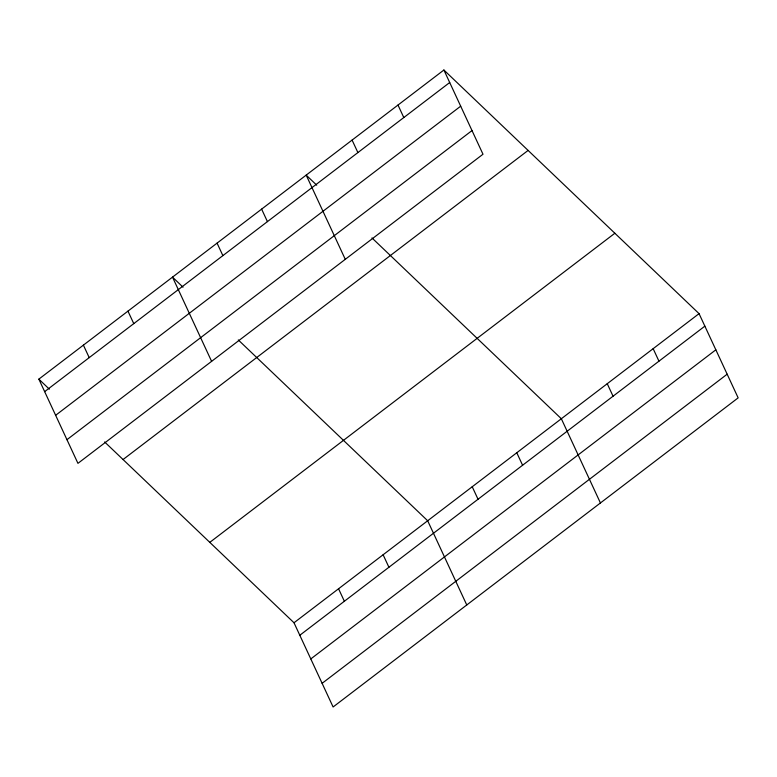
<?xml version="1.0" encoding="UTF-8"?>
<svg xmlns="http://www.w3.org/2000/svg" width="777" height="777" viewBox="0 0 777 777"><rect width="100%" height="100%" fill="white"/><g stroke="black" fill="none" stroke-linecap="round" stroke-linejoin="round"><path stroke-width="1.17" d="M443.9 70.017L482.993 154.234L77.943 463.354L38.85 379.137L443.9 70.017L699.057 313.646L738.15 397.863L333.1 706.983L294.007 622.765L104.633 441.948M44.648 391.637L449.708 82.517M55.633 415.306L460.693 106.177M66.958 439.685L472.008 130.565M123.048 459.537L528.107 150.417M209.8 542.365L614.86 233.246M294.007 622.765L699.057 313.646M299.805 635.265L704.865 326.146M310.79 658.935L715.85 349.815M322.115 683.323L727.165 374.193M316.715 185.169L306.187 175.116L345.279 259.333M371.969 237.927L561.344 418.745L600.427 502.962M183.042 287.179L172.513 277.127L211.606 361.344M238.296 339.938L427.671 520.755L466.763 604.972M38.85 379.137L49.378 389.19M653.156 348.679L658.954 361.179M607.245 383.712L613.053 396.212M397.999 105.05L403.797 117.55M516.783 452.748L522.591 465.248M352.088 140.083L357.896 152.583M472.231 486.752L478.03 499.252M261.626 209.12L267.434 221.62M383.119 554.759L388.918 567.259M217.074 243.123L222.873 255.623M338.558 588.762L344.366 601.262M127.962 311.13L133.761 323.63M83.401 345.134L89.209 357.634"/></g></svg>
